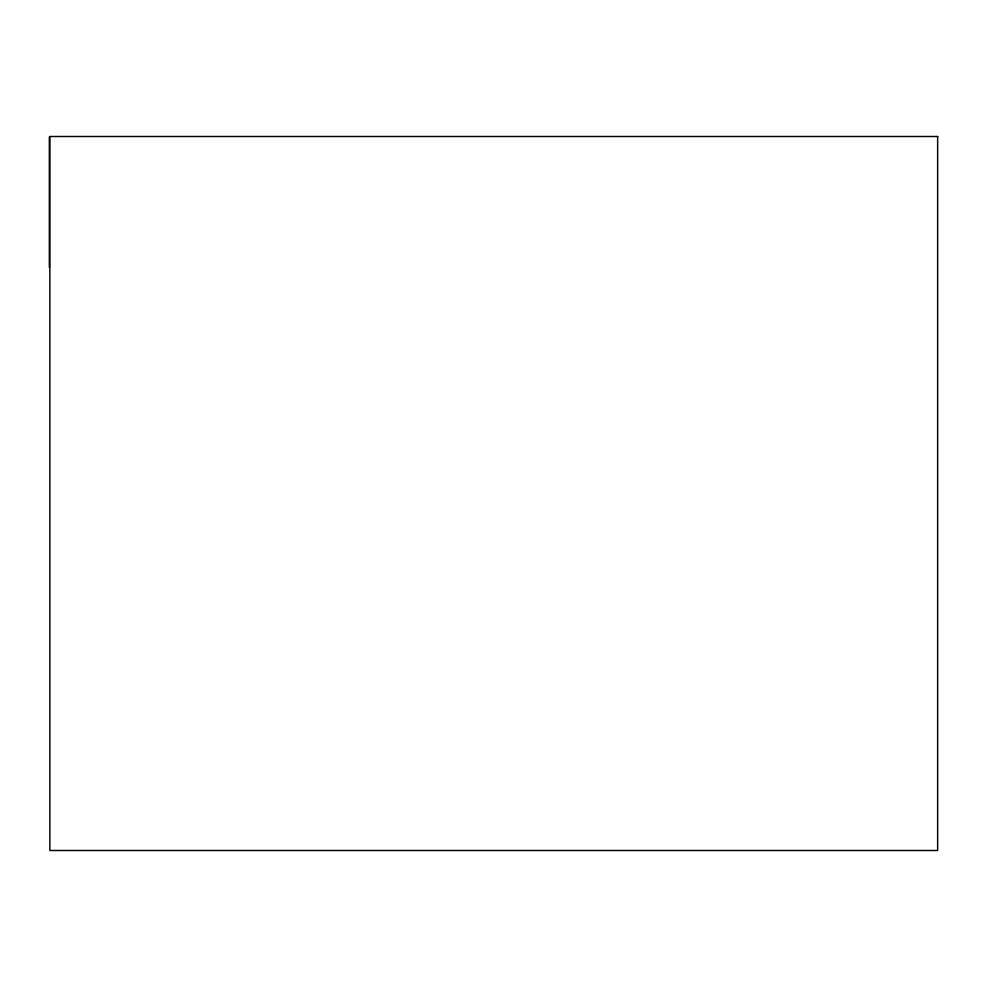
<?xml version="1.0" encoding="UTF-8"?>
<svg xmlns="http://www.w3.org/2000/svg" width="987" height="987" viewBox="0 0 987 987"><rect width="100%" height="100%" fill="white"/><g stroke="black" fill="none" stroke-linecap="round" stroke-linejoin="round"><path stroke-width="1.48" d="M49.35 136.983L49.35 267.391M937.65 136.502L49.856 136.502L49.856 850.498L937.65 850.498L937.65 136.502"/></g></svg>
